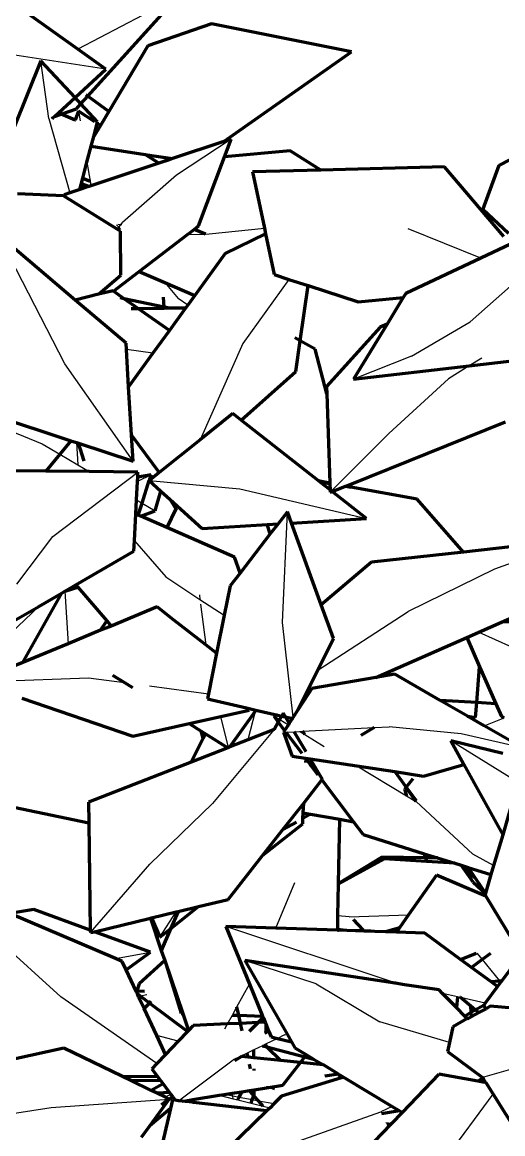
# Model space of a CAD drawing. Header units: millimetres. Extents: x 4307 to 31003, y 2809 to 20009.
# Drawn here: x 7031.4 to 7080.7, y 8027 to 8141 of the extents above; entities that cross this region are included whole.
import ezdxf

# ---------------------------------------------------------------- set-up
doc = ezdxf.new("R2010")
doc.units = ezdxf.units.MM
doc.layers.add('ProfileEdges', color=7, linetype='Continuous')

msp = doc.modelspace()

# ---------------------------------------------------------------- linework, layer by layer
for p, q in [((7043.72, 8141.75), (7037.05, 8138.25)), ((7039.94, 8136.2), (7027.01, 8138.2)), ((7034.09, 8131.15), (7033.26, 8137.07)), ((7037.14, 8131.88), (7037.3, 8130.91)), ((7034.09, 8131.15), (7036.25, 8123.5)), ((7052.78, 8129.02), (7047.17, 8125.31)), ((7044.63, 8127.34), (7046.44, 8126.91)), ((7037.99, 8126.64), (7038.31, 8124.72)), ((7047.17, 8125.31), (7041.65, 8120.47)), ((7037.53, 8124.41), (7037.84, 8124.04)), ((7038.31, 8124.72), (7038.39, 8124.22)), ((7041.46, 8120.24), (7041.65, 8120.47)), ((7041.03, 8120.23), (7041.25, 8119.97)), ((7041.1, 8119.78), (7041.25, 8119.97)), ((7041.46, 8120.24), (7041.15, 8120.27)), ((7041.25, 8119.97), (7041.46, 8120.24)), ((7041.25, 8119.97), (7041.41, 8119.77)), ((7041.57, 8120.22), (7041.46, 8120.24)), ((7050.17, 8119.28), (7050.54, 8119.29)), ((7050.54, 8119.29), (7056.2, 8119.88)), ((7078.41, 8116.82), (7070.97, 8119.83)), ((7035.74, 8105.97), (7028.88, 8119.2)), ((7048.3, 8119.22), (7050.17, 8119.28)), ((7083.52, 8115.77), (7077.31, 8110.26)), ((7045.99, 8114.3), (7047.36, 8112.67)), ((7058.72, 8114.63), (7054, 8108.05)), ((7048.33, 8111.97), (7047.36, 8112.67)), ((7071.31, 8106.76), (7077.31, 8110.26)), ((7054, 8108.05), (7049.6, 8098.18)), ((7044.77, 8107.06), (7042.05, 8107.44)), ((7071.31, 8106.76), (7065.35, 8104.38)), ((7042.73, 8095.98), (7035.74, 8105.97)), ((7077.21, 8105.75), (7075.09, 8104.44)), ((7078.52, 8106.56), (7077.21, 8105.75)), ((7068.97, 8098.81), (7075.09, 8104.44)), ((7025.06, 8101.16), (7033.41, 8097.77)), ((7062.95, 8092.78), (7068.97, 8098.81)), ((7033.41, 8097.77), (7035.21, 8096.7)), ((7036.92, 8097.89), (7037.05, 8095.59)), ((7035.21, 8096.7), (7037.05, 8095.59)), ((7037.05, 8095.59), (7038.21, 8094.92)), ((7034.51, 8088.24), (7043.23, 8094.86)), ((7044.58, 8094.57), (7043.18, 8093.9)), ((7044.37, 8093.98), (7053.67, 8093.15)), ((7053.67, 8093.15), (7066.68, 8090.09)), ((7043.08, 8092.02), (7043.65, 8091.68)), ((7043.65, 8091.68), (7045.01, 8090.88)), ((7058.05, 8079.44), (7058.56, 8090.78)), ((7030.8, 8083.34), (7034.51, 8088.24)), ((7042.86, 8087.8), (7046.08, 8084.11)), ((7088.07, 8087.89), (7079.82, 8084.89)), ((7046.08, 8084.11), (7049.59, 8081.8)), ((7079.82, 8084.89), (7070.94, 8080.56)), ((7035.72, 8082.63), (7036.06, 8077.24)), ((7049.53, 8082.25), (7049.59, 8081.8)), ((7049.59, 8081.8), (7052.08, 8080.16)), ((7027.14, 8075.45), (7033.04, 8081.08)), ((7049.66, 8081.29), (7050.19, 8077.13)), ((7061.67, 8074.54), (7070.94, 8080.56)), ((7059.17, 8069.72), (7058.05, 8079.44)), ((7078.22, 8078.44), (7087.53, 8074.22)), ((7026.54, 8073.31), (7038.17, 8073.74)), ((7038.17, 8073.74), (7041.84, 8073.25)), ((7044.4, 8072.92), (7050.46, 8072.12)), ((7055.24, 8070.3), (7054.49, 8067.37)), ((7052.51, 8066.6), (7051.72, 8069.78)), ((7057.16, 8069.84), (7057.77, 8069.47)), ((7057.77, 8069.47), (7058.66, 8068.94)), ((7078.76, 8068.82), (7080.82, 8069.64)), ((7057.21, 8068.44), (7050.86, 8060.84)), ((7058.15, 8068.16), (7058.41, 8068.17)), ((7058.41, 8068.17), (7059.26, 8068.22)), ((7059.26, 8068.22), (7059.81, 8068.25)), ((7059.81, 8068.25), (7060.12, 8068.26)), ((7059.81, 8068.25), (7060.34, 8067.92)), ((7060.12, 8068.26), (7067.48, 8068.64)), ((7067.48, 8068.64), (7068.99, 8068.72)), ((7076.4, 8067.99), (7068.99, 8068.72)), ((7082.67, 8066.56), (7076.4, 8067.99)), ((7060.34, 8067.92), (7062.35, 8066.71)), ((7088.76, 8058.98), (7075.33, 8067.27)), ((7065.68, 8064.71), (7070.79, 8061.64)), ((7070.79, 8061.64), (7071.74, 8061.07)), ((7050.86, 8060.84), (7044.45, 8054.64)), ((7071.74, 8061.07), (7071.79, 8061.04)), ((7077.6, 8055.65), (7071.79, 8061.04)), ((7079.72, 8054.48), (7077.6, 8055.65)), ((7038.35, 8047.6), (7044.45, 8054.64)), ((7077.27, 8053.75), (7077.62, 8052.79)), ((7057.37, 8048.05), (7059.32, 8052.75)), ((7078.5, 8052.21), (7078.51, 8051.96)), ((7035.31, 8041), (7024.18, 8051.06)), ((7078.51, 8051.96), (7078.52, 8051.51)), ((7045.47, 8047.12), (7047.14, 8049.72)), ((7064.89, 8049.21), (7063.74, 8049.33)), ((7064.89, 8049.21), (7071, 8049.44)), ((7069.3, 8042.55), (7052.25, 8048.22)), ((7064.87, 8047.9), (7063.72, 8048.02)), ((7066.31, 8047.88), (7064.87, 8047.9)), ((7067.11, 8047.87), (7066.31, 8047.88)), ((7040.92, 8044.94), (7044.53, 8045.6)), ((7078, 8045.49), (7078.54, 8044.83)), ((7061.52, 8042.35), (7054.21, 8044.75)), ((7078.54, 8044.83), (7080.31, 8042.64)), ((7053.39, 8039.99), (7054.66, 8042.33)), ((7061.52, 8042.35), (7068.04, 8038.46)), ((7069.55, 8042.49), (7069.3, 8042.55)), ((7070.59, 8042.25), (7069.55, 8042.49)), ((7080.31, 8042.64), (7080.43, 8042.49)), ((7045.17, 8034.18), (7035.31, 8041)), ((7043.49, 8041.07), (7043.3, 8041.03)), ((7044.15, 8041.21), (7043.49, 8041.07)), ((7076.01, 8041.01), (7074.47, 8041.36)), ((7076.25, 8040.96), (7076.01, 8041.01)), ((7078.85, 8040.36), (7076.32, 8040.94)), ((7052.92, 8039.14), (7053.39, 8039.99)), ((7052.42, 8038.23), (7052.92, 8039.14)), ((7075.18, 8036.34), (7068.04, 8038.46)), ((7052.15, 8037.72), (7052.42, 8038.23)), ((7058.26, 8037.1), (7058.53, 8037.19)), ((7047.37, 8036.47), (7045.17, 8037.04)), ((7056.32, 8036.16), (7056, 8036)), ((7057.54, 8036.75), (7056.32, 8036.16)), ((7058.26, 8037.1), (7057.54, 8036.75)), ((7054.42, 8035.23), (7052.99, 8034.54)), ((7055.12, 8035.57), (7054.42, 8035.23)), ((7056, 8036), (7055.12, 8035.57)), ((7047.39, 8030.36), (7052.99, 8034.54)), ((7078.76, 8032.33), (7078.48, 8032.61)), ((7081.94, 8033.71), (7078.59, 8032.75)), ((7078.87, 8032.22), (7078.76, 8032.33)), ((7034.32, 8029.67), (7046.43, 8030.51)), ((7045.98, 8030.75), (7046.6, 8031)), ((7046.48, 8030.51), (7046.78, 8030.76)), ((7048.14, 8030.36), (7048.11, 8030.27)), ((7051.57, 8030.91), (7053.01, 8030.56)), ((7052.96, 8030.81), (7052.06, 8030.98)), ((7052.96, 8030.81), (7052.89, 8031.12)), ((7053.01, 8030.56), (7052.96, 8030.81)), ((7053.6, 8030.69), (7052.96, 8030.81)), ((7053.01, 8030.56), (7053.47, 8030.44)), ((7053.47, 8030.44), (7054.83, 8030.11)), ((7054.96, 8030.43), (7053.6, 8030.69)), ((7055.62, 8030.31), (7054.96, 8030.43)), ((7073.2, 8022.25), (7079.67, 8031.03)), ((7027.08, 8028.53), (7034.32, 8029.67)), ((7054.83, 8030.11), (7056.06, 8029.81)), ((7057.16, 8030.02), (7055.62, 8030.31)), ((7056.06, 8029.81), (7056.78, 8029.64)), ((7059.2, 8026.04), (7068.14, 8029.2)), ((7069.31, 8029.77), (7068.14, 8029.2)), ((7069.24, 8028.03), (7068.67, 8028.08))]:
    msp.add_line(p, q)
at = {"layer": 'ProfileEdges', "lineweight": 211}
for p, q in [((7038.09, 8133.42), (7050.31, 8146.93)), ((7037.05, 8138.25), (7032.05, 8141.81)), ((7050.78, 8140.85), (7044.25, 8138.61)), ((7065.13, 8137.98), (7050.78, 8140.85)), ((7039.94, 8136.2), (7037.05, 8138.25)), ((7044.25, 8138.61), (7040.23, 8131.87)), ((7052.03, 8128.77), (7065.13, 8137.98)), ((7033.26, 8137.07), (7030.54, 8130.24)), ((7036.77, 8133.28), (7033.26, 8137.07)), ((7036.77, 8133.28), (7039.94, 8136.2)), ((7035.06, 8131.71), (7036.77, 8133.28)), ((7037.37, 8132.63), (7036.77, 8133.28)), ((7037.37, 8132.63), (7038.09, 8133.42)), ((7038.09, 8133.42), (7037.92, 8133.55)), ((7040.23, 8131.87), (7038.09, 8133.42)), ((7035.35, 8131.58), (7036.92, 8132.13)), ((7037.14, 8131.88), (7036.77, 8130.95)), ((7036.92, 8132.13), (7037.37, 8132.63)), ((7038.81, 8130.8), (7037.14, 8131.88)), ((7039.09, 8130.78), (7037.37, 8132.63)), ((7040.23, 8131.87), (7039.37, 8130.43)), ((7034.42, 8131.12), (7034.49, 8131.19)), ((7034.49, 8131.19), (7034.66, 8131.35)), ((7034.51, 8131.12), (7034.49, 8131.19)), ((7034.66, 8131.35), (7035.06, 8131.71)), ((7034.66, 8131.35), (7035.35, 8131.58)), ((7035.35, 8131.58), (7035.06, 8131.71)), ((7036.77, 8130.95), (7035.35, 8131.58)), ((7036.83, 8130.95), (7036.77, 8130.95)), ((7039.05, 8130.64), (7039.09, 8130.78)), ((7088.75, 8130.77), (7080.27, 8126.3)), ((7038.7, 8129.3), (7039.05, 8130.64)), ((7039.37, 8130.43), (7038.7, 8129.3)), ((7039.37, 8130.43), (7039.05, 8130.64)), ((7038.43, 8128.29), (7038.7, 8129.3)), ((7052.03, 8128.77), (7046.77, 8127.02)), ((7052.78, 8129.02), (7052.03, 8128.77)), ((7052.1, 8127.2), (7052.78, 8129.02)), ((7037.99, 8126.64), (7038.43, 8128.29)), ((7038.43, 8128.29), (7043.98, 8127.44)), ((7045.36, 8126.55), (7043.98, 8127.44)), ((7043.98, 8127.44), (7044.63, 8127.34)), ((7044.63, 8127.34), (7046.77, 8127.02)), ((7058.83, 8127.83), (7052.1, 8127.2)), ((7061.98, 8125.84), (7058.83, 8127.83)), ((7037.57, 8125.03), (7037.99, 8126.64)), ((7045.36, 8126.55), (7038.39, 8124.22)), ((7046.44, 8126.91), (7045.36, 8126.55)), ((7046.77, 8127.02), (7046.44, 8126.91)), ((7049.45, 8120.11), (7052.1, 8127.2)), ((7074.67, 8126.18), (7061.98, 8125.84)), ((7080.78, 8119.03), (7074.67, 8126.18)), ((7080.27, 8126.3), (7078.62, 8121.82)), ((7037.25, 8123.84), (7037.57, 8125.03)), ((7037.57, 8125.03), (7038.31, 8124.72)), ((7061.98, 8125.84), (7054.99, 8125.65)), ((7054.99, 8125.65), (7056.2, 8119.88)), ((7037.46, 8123.91), (7037.25, 8123.84)), ((7037.53, 8124.41), (7037.46, 8123.91)), ((7037.84, 8124.04), (7037.46, 8123.91)), ((7038.18, 8124.15), (7037.53, 8124.41)), ((7038.18, 8124.15), (7037.84, 8124.04)), ((7038.39, 8124.22), (7038.18, 8124.15)), ((7035.58, 8123.2), (7030.87, 8123.42)), ((7035.65, 8123.31), (7035.58, 8123.2)), ((7041.1, 8119.78), (7035.58, 8123.2)), ((7036.25, 8123.5), (7035.65, 8123.31)), ((7037.25, 8123.84), (7036.25, 8123.5)), ((7078.62, 8121.82), (7081.25, 8119.38)), ((7041.43, 8119.58), (7041.1, 8119.78)), ((7041.47, 8115.05), (7041.43, 8119.58)), ((7048.3, 8119.22), (7048.56, 8119.42)), ((7048.56, 8119.42), (7049, 8119.76)), ((7048.6, 8119.38), (7048.56, 8119.42)), ((7049, 8119.76), (7049.45, 8120.11)), ((7050.17, 8119.28), (7049, 8119.76)), ((7056.32, 8119.29), (7052.19, 8117.3)), ((7056.2, 8119.88), (7056.32, 8119.29)), ((7056.32, 8119.29), (7057.19, 8115.13)), ((7036.78, 8112.51), (7028.88, 8119.2)), ((7043.35, 8115.43), (7048.3, 8119.22)), ((7081.45, 8118.25), (7078.41, 8116.82)), ((7052.19, 8117.3), (7049.07, 8112.99)), ((7078.41, 8116.82), (7070.71, 8113.19)), ((7039.18, 8113.1), (7041.47, 8115.05)), ((7040.72, 8113.41), (7043.35, 8115.43)), ((7043.35, 8115.43), (7045.99, 8114.3)), ((7057.19, 8115.13), (7058.72, 8114.63)), ((7045.99, 8114.3), (7049.07, 8112.99)), ((7058.72, 8114.63), (7060.69, 8113.99)), ((7059.88, 8108.32), (7060.69, 8113.99)), ((7060.69, 8113.99), (7065.83, 8112.32)), ((7039.18, 8113.1), (7036.78, 8112.51)), ((7042.01, 8108.08), (7036.78, 8112.51)), ((7040.67, 8113.46), (7039.18, 8113.1)), ((7040.72, 8113.41), (7040.67, 8113.46)), ((7041.82, 8112.65), (7040.72, 8113.41)), ((7041.82, 8112.65), (7041.39, 8112.74)), ((7045.92, 8111.79), (7041.82, 8112.65)), ((7043.3, 8111.61), (7041.82, 8112.65)), ((7045.92, 8111.79), (7045.84, 8112.79)), ((7049.07, 8112.99), (7048.33, 8111.97)), ((7065.83, 8112.32), (7070.45, 8112.77)), ((7070.45, 8112.77), (7068.8, 8110.04)), ((7070.71, 8113.19), (7070.45, 8112.77)), ((7043.3, 8111.61), (7042.53, 8111.6)), ((7045.93, 8111.64), (7043.3, 8111.61)), ((7046.47, 8109.4), (7043.3, 8111.61)), ((7045.93, 8111.64), (7045.92, 8111.79)), ((7046.49, 8111.67), (7045.92, 8111.79)), ((7046.49, 8111.67), (7045.93, 8111.64)), ((7048.11, 8111.67), (7046.47, 8109.4)), ((7048.11, 8111.67), (7046.49, 8111.67)), ((7048.33, 8111.97), (7048.11, 8111.67)), ((7046.47, 8109.4), (7044.77, 8107.06)), ((7068.07, 8109.73), (7062.57, 8103.64)), ((7068.8, 8110.04), (7065.35, 8104.38)), ((7068.8, 8110.04), (7068.07, 8109.73)), ((7042.05, 8107.44), (7042.01, 8108.08)), ((7059.88, 8108.32), (7059.33, 8108.62)), ((7059.43, 8105.17), (7059.88, 8108.32)), ((7061.42, 8107.48), (7059.88, 8108.32)), ((7042.27, 8103.61), (7042.05, 8107.44)), ((7044.77, 8107.06), (7042.27, 8103.61)), ((7062.6, 8102.89), (7061.42, 8107.48)), ((7065.35, 8104.38), (7077.21, 8105.75)), ((7077.21, 8105.75), (7083.1, 8106.43)), ((7053.83, 8100.19), (7059.43, 8105.17)), ((7042.57, 8098.64), (7042.27, 8103.61)), ((7062.57, 8103.64), (7062.6, 8102.89)), ((7062.6, 8102.89), (7062.92, 8093.74)), ((7027.69, 8100.91), (7036.35, 8098.07)), ((7052.95, 8100.88), (7049.6, 8098.18)), ((7053.83, 8100.19), (7052.95, 8100.88)), ((7061.72, 8093.98), (7053.83, 8100.19)), ((7064.99, 8093.6), (7080.95, 8100.02)), ((7036.35, 8098.07), (7035.21, 8096.7)), ((7036.35, 8098.07), (7036.92, 8097.89)), ((7036.92, 8097.89), (7037.14, 8097.81)), ((7037.71, 8095.99), (7037.14, 8097.81)), ((7037.14, 8097.81), (7042.73, 8095.98)), ((7042.57, 8098.64), (7045.4, 8094.8)), ((7042.73, 8095.98), (7042.57, 8098.64)), ((7049.6, 8098.18), (7045.4, 8094.8)), ((7035.21, 8096.7), (7033.77, 8094.96)), ((7033.77, 8094.96), (7029.71, 8095)), ((7038.21, 8094.92), (7033.77, 8094.96)), ((7043.23, 8094.86), (7038.21, 8094.92)), ((7043.18, 8093.9), (7043.2, 8094.33)), ((7043.2, 8094.33), (7043.23, 8094.86)), ((7044.58, 8094.57), (7043.2, 8094.33)), ((7045.4, 8094.8), (7044.4, 8094)), ((7044.4, 8094), (7044.58, 8094.57)), ((7043.08, 8092.02), (7043.18, 8093.9)), ((7043.65, 8091.68), (7044.37, 8093.98)), ((7044.4, 8094), (7044.37, 8093.98)), ((7044.37, 8093.98), (7045.58, 8092.89)), ((7061.72, 8093.98), (7062.92, 8093.74)), ((7061.92, 8093.83), (7061.72, 8093.98)), ((7062.92, 8093.65), (7061.92, 8093.83)), ((7062.94, 8093.02), (7061.92, 8093.83)), ((7062.92, 8093.74), (7062.92, 8093.65)), ((7062.92, 8093.65), (7062.94, 8093.02)), ((7063.15, 8092.86), (7064.46, 8093.38)), ((7064.46, 8093.38), (7064.55, 8093.42)), ((7065.06, 8093.32), (7064.46, 8093.38)), ((7064.55, 8093.42), (7064.99, 8093.6)), ((7064.55, 8093.42), (7065.06, 8093.32)), ((7065.06, 8093.32), (7064.99, 8093.6)), ((7071.88, 8092.08), (7065.06, 8093.32)), ((7043.01, 8090.56), (7043.08, 8092.02)), ((7045.01, 8090.88), (7045.58, 8092.89)), ((7045.58, 8092.89), (7046.53, 8092.03)), ((7046.53, 8092.03), (7047.1, 8091.07)), ((7046.53, 8092.03), (7049.81, 8089.07)), ((7062.94, 8093.02), (7062.95, 8092.78)), ((7062.95, 8092.78), (7063.15, 8092.86)), ((7066.68, 8090.09), (7063.15, 8092.86)), ((7076.63, 8086.64), (7071.88, 8092.08)), ((7043.26, 8090.45), (7043.65, 8091.68)), ((7043.51, 8090.34), (7045.01, 8090.88)), ((7047.1, 8091.07), (7046.2, 8089.16)), ((7047.18, 8091.12), (7047.21, 8091.16)), ((7058.56, 8090.78), (7057.6, 8089.54)), ((7058.98, 8089.62), (7058.56, 8090.78)), ((7042.86, 8087.8), (7043.01, 8090.56)), ((7043.26, 8090.45), (7043.01, 8090.56)), ((7043.51, 8090.34), (7043.26, 8090.45)), ((7046.2, 8089.16), (7043.51, 8090.34)), ((7058.98, 8089.62), (7066.68, 8090.09)), ((7053.12, 8086.12), (7046.2, 8089.16)), ((7049.81, 8089.07), (7056.49, 8089.47)), ((7056.81, 8088.51), (7053.7, 8084.49)), ((7056.49, 8089.47), (7057.6, 8089.54)), ((7056.81, 8088.51), (7056.49, 8089.47)), ((7057.6, 8089.54), (7056.81, 8088.51)), ((7062.02, 8081.25), (7058.98, 8089.62)), ((7042.81, 8086.74), (7042.86, 8087.8)), ((7083.25, 8087.38), (7076.63, 8086.64)), ((7036.84, 8083.28), (7042.81, 8086.74)), ((7076.63, 8086.64), (7067.18, 8085.6)), ((7053.7, 8084.49), (7053.12, 8086.12)), ((7067.18, 8085.6), (7062.02, 8081.25)), ((7053.7, 8084.49), (7052.68, 8083.18)), ((7035.76, 8082.65), (7036.84, 8083.28)), ((7035.76, 8082.65), (7037.05, 8083.04)), ((7036.84, 8083.28), (7037.05, 8083.04)), ((7037.05, 8083.04), (7040.02, 8079.58)), ((7052.68, 8083.18), (7052.08, 8080.16)), ((7031.4, 8075.32), (7035.41, 8082.45)), ((7033.04, 8081.08), (7035.41, 8082.45)), ((7035.41, 8082.45), (7035.72, 8082.63)), ((7035.72, 8082.63), (7035.76, 8082.65)), ((7026.31, 8077.18), (7033.04, 8081.08)), ((7045.19, 8081.02), (7040.47, 8079.06)), ((7046.89, 8079.69), (7045.19, 8081.02)), ((7063.28, 8077.78), (7062.02, 8081.25)), ((7039.4, 8078.62), (7040.02, 8079.58)), ((7040.02, 8079.58), (7040.47, 8079.06)), ((7050.19, 8077.13), (7046.89, 8079.69)), ((7052.08, 8080.16), (7051.3, 8076.27)), ((7078.22, 8078.44), (7080.54, 8079.45)), ((7080.54, 8079.45), (7081.62, 8079.93)), ((7083.84, 8079.58), (7080.54, 8079.45)), ((7039.4, 8078.62), (7036.06, 8077.24)), ((7040.47, 8079.06), (7039.4, 8078.62)), ((7076.96, 8077.88), (7078.22, 8078.44)), ((7036.06, 8077.24), (7031.4, 8075.32)), ((7051.3, 8076.27), (7050.19, 8077.13)), ((7061.67, 8074.54), (7063.28, 8077.78)), ((7067.64, 8073.79), (7076.96, 8077.88)), ((7076.96, 8077.88), (7078.28, 8074.88)), ((7051.3, 8076.27), (7050.46, 8072.12)), ((7031.4, 8075.32), (7026.54, 8073.31)), ((7077.99, 8071.2), (7078.28, 8074.88)), ((7078.28, 8074.88), (7079.95, 8071.08)), ((7040.63, 8074.01), (7041.84, 8073.25)), ((7060.49, 8072.18), (7061.67, 8074.54)), ((7067.64, 8073.79), (7061.08, 8072.66)), ((7069.58, 8074.13), (7067.64, 8073.79)), ((7074.24, 8071.43), (7069.58, 8074.13)), ((7041.84, 8073.25), (7042.66, 8072.74)), ((7061.08, 8072.66), (7060.76, 8072.17)), ((7031.3, 8071.67), (7042.69, 8067.77)), ((7050.46, 8072.12), (7050.35, 8071.58)), ((7050.35, 8071.58), (7054.36, 8070.66)), ((7059.61, 8070.4), (7060.49, 8072.18)), ((7060.76, 8072.17), (7059.61, 8070.4)), ((7060.49, 8072.18), (7060.76, 8072.17)), ((7077.99, 8071.2), (7074.24, 8071.43)), ((7077.04, 8069.81), (7074.24, 8071.43)), ((7051.72, 8069.78), (7054.64, 8070.43)), ((7052.64, 8066.65), (7055.24, 8070.3)), ((7054.36, 8070.66), (7055.33, 8070.43)), ((7055.24, 8070.3), (7055.33, 8070.43)), ((7055.33, 8070.43), (7057.57, 8069.92)), ((7059.61, 8070.4), (7059.17, 8069.72)), ((7077.87, 8069.68), (7077.99, 8071.2)), ((7079.95, 8071.08), (7077.99, 8071.2)), ((7079.95, 8071.08), (7080.53, 8069.77)), ((7048.49, 8069.06), (7051.72, 8069.78)), ((7057.57, 8069.92), (7057.16, 8069.84)), ((7057.16, 8069.84), (7057.63, 8069.21)), ((7057.63, 8069.21), (7057.21, 8068.44)), ((7057.57, 8069.92), (7057.97, 8069.82)), ((7057.77, 8069.47), (7057.63, 8069.21)), ((7057.63, 8069.21), (7058.28, 8068.35)), ((7057.97, 8069.82), (7057.77, 8069.47)), ((7058.13, 8070.12), (7057.97, 8069.82)), ((7057.97, 8069.82), (7058.36, 8069.73)), ((7058.36, 8069.73), (7058.13, 8070.12)), ((7058.75, 8069.08), (7058.36, 8069.73)), ((7058.36, 8069.73), (7059.07, 8069.57)), ((7059.07, 8069.57), (7058.75, 8069.08)), ((7059.17, 8069.72), (7059.07, 8069.57)), ((7077.04, 8069.81), (7077.87, 8069.68)), ((7078.76, 8068.82), (7077.04, 8069.81)), ((7080.53, 8069.77), (7080.82, 8069.64)), ((7042.69, 8067.77), (7048.49, 8069.06)), ((7048.49, 8069.06), (7049.73, 8068.27)), ((7049.92, 8067.55), (7049.73, 8068.27)), ((7049.73, 8068.27), (7050.16, 8068.01)), ((7050.16, 8068.01), (7049.92, 8067.55)), ((7050.16, 8068.01), (7052.44, 8066.57)), ((7057.21, 8068.44), (7054.49, 8067.37)), ((7058.28, 8068.35), (7058.15, 8068.16)), ((7058.15, 8068.16), (7059.05, 8065.72)), ((7058.66, 8068.94), (7058.28, 8068.35)), ((7058.41, 8068.17), (7060.04, 8066.01)), ((7058.75, 8069.08), (7058.66, 8068.94)), ((7060.49, 8066.15), (7059.26, 8068.22)), ((7060.34, 8067.92), (7060.12, 8068.26)), ((7067.48, 8068.64), (7066.09, 8067.84)), ((7081.86, 8067.03), (7078.76, 8068.82)), ((7049.92, 8067.55), (7048.68, 8065.1)), ((7054.49, 8067.37), (7052.64, 8066.65)), ((7075.33, 8067.27), (7076.67, 8064.85)), ((7080.67, 8065.99), (7075.33, 8067.27)), ((7052.44, 8066.57), (7048.68, 8065.1)), ((7052.51, 8066.6), (7052.44, 8066.57)), ((7052.64, 8066.65), (7052.51, 8066.6)), ((7059.05, 8065.72), (7060.42, 8065.51)), ((7048.68, 8065.1), (7038.17, 8060.98)), ((7060.42, 8065.51), (7060.91, 8065.43)), ((7060.42, 8065.51), (7060.49, 8065.41)), ((7060.47, 8065.07), (7060.49, 8065.41)), ((7060.49, 8065.41), (7060.9, 8064.86)), ((7060.9, 8064.86), (7060.75, 8064.78)), ((7060.9, 8064.86), (7061.7, 8063.8)), ((7062.16, 8063.33), (7060.91, 8065.43)), ((7060.91, 8065.43), (7065.68, 8064.71)), ((7065.68, 8064.71), (7069.57, 8064.12)), ((7072.54, 8063.67), (7076.67, 8064.85)), ((7076.67, 8064.85), (7080.66, 8057.64)), ((7069.57, 8064.12), (7070.76, 8062.52)), ((7069.57, 8064.12), (7072.54, 8063.67)), ((7060.25, 8060.9), (7062.11, 8063.27)), ((7062.11, 8063.27), (7062.16, 8063.33)), ((7062.11, 8063.27), (7065.33, 8058.98)), ((7070.76, 8062.52), (7070.59, 8062.31)), ((7070.59, 8062.31), (7070.79, 8061.64)), ((7071.44, 8063.37), (7070.76, 8062.52)), ((7070.76, 8062.52), (7071.77, 8061.15)), ((7071.74, 8061.07), (7070.76, 8062.52)), ((7030.5, 8060.49), (7038.2, 8058.88)), ((7038.17, 8060.98), (7038.2, 8058.88)), ((7058.11, 8058.17), (7060.25, 8060.9)), ((7060.19, 8059.88), (7060.25, 8060.9)), ((7081.57, 8060.75), (7080.66, 8057.64)), ((7038.2, 8058.88), (7038.34, 8047.86)), ((7059.5, 8058.95), (7058.11, 8058.17)), ((7060.13, 8058.77), (7060.16, 8059.32)), ((7060.16, 8059.32), (7060.19, 8059.88)), ((7060.93, 8059.75), (7060.16, 8059.32)), ((7060.19, 8059.88), (7060.93, 8059.75)), ((7060.93, 8059.75), (7063.93, 8059.23)), ((7063.81, 8052.65), (7063.93, 8059.23)), ((7063.93, 8059.23), (7065.33, 8058.98)), ((7065.33, 8058.98), (7066.32, 8057.67)), ((7056.01, 8055.5), (7060.13, 8058.77)), ((7056.01, 8055.5), (7058.11, 8058.17)), ((7066.32, 8057.67), (7072.61, 8055.7)), ((7080.66, 8057.64), (7079.72, 8054.48)), ((7052.49, 8051.01), (7056.01, 8055.5)), ((7072.61, 8055.7), (7072.73, 8055.29)), ((7072.61, 8055.7), (7073.97, 8055.28)), ((7068.25, 8055.35), (7063.81, 8052.65)), ((7068.48, 8055.18), (7063.81, 8052.62)), ((7072.73, 8055.29), (7068.25, 8055.35)), ((7072.85, 8054.91), (7068.48, 8055.18)), ((7073.97, 8055.28), (7072.73, 8055.29)), ((7072.73, 8055.29), (7072.85, 8054.91)), ((7075.73, 8054.73), (7072.85, 8054.91)), ((7073.97, 8055.28), (7075.73, 8054.73)), ((7075.73, 8054.73), (7076.39, 8054.52)), ((7077.62, 8052.79), (7076.39, 8054.52)), ((7076.39, 8054.52), (7076.79, 8054.4)), ((7076.79, 8054.4), (7077.27, 8053.75)), ((7076.79, 8054.4), (7077.1, 8054.3)), ((7077.1, 8054.3), (7079.45, 8053.56)), ((7077.1, 8054.3), (7077.79, 8053.27)), ((7079.72, 8054.48), (7079.45, 8053.56)), ((7073.86, 8053.5), (7071, 8049.44)), ((7078.52, 8051.51), (7073.86, 8053.5)), ((7077.27, 8053.75), (7077.79, 8053.27)), ((7077.79, 8053.27), (7078.5, 8052.21)), ((7079.45, 8053.56), (7078.89, 8051.64)), ((7063.74, 8049.33), (7063.81, 8052.62)), ((7063.81, 8052.62), (7063.81, 8052.65)), ((7077.62, 8052.79), (7078.51, 8051.96)), ((7078.5, 8052.21), (7078.89, 8051.64)), ((7049.44, 8050.28), (7052.49, 8051.01)), ((7078.51, 8051.96), (7078.88, 8051.61)), ((7078.92, 8051.35), (7078.52, 8051.51)), ((7078.88, 8051.61), (7078.84, 8051.47)), ((7078.84, 8051.47), (7078.92, 8051.35)), ((7078.89, 8051.64), (7078.88, 8051.61)), ((7078.92, 8051.35), (7081.66, 8046.84)), ((7032.55, 8049.98), (7030.07, 8049.56)), ((7038.34, 8047.86), (7032.55, 8049.98)), ((7044.62, 8049.11), (7047.14, 8049.72)), ((7046.58, 8048), (7049.44, 8050.28)), ((7047.34, 8049.77), (7046.58, 8048)), ((7047.14, 8049.72), (7047.34, 8049.77)), ((7047.34, 8049.77), (7049.44, 8050.28)), ((7040.92, 8044.94), (7030.07, 8049.56)), ((7038.78, 8047.7), (7044.51, 8049.09)), ((7044.51, 8049.09), (7044.62, 8049.11)), ((7044.51, 8049.09), (7045.62, 8045.78)), ((7044.62, 8049.11), (7045.47, 8047.12)), ((7063.72, 8048.02), (7063.74, 8049.33)), ((7065.31, 8048.96), (7066.31, 8047.88)), ((7071, 8049.44), (7070.06, 8048.09)), ((7038.34, 8047.86), (7038.35, 8047.6)), ((7038.35, 8047.6), (7038.78, 8047.7)), ((7044.53, 8045.6), (7038.78, 8047.7)), ((7045.47, 8047.12), (7046.58, 8048)), ((7046.58, 8048), (7045.62, 8045.78)), ((7057.37, 8048.05), (7052.25, 8048.22)), ((7052.25, 8048.22), (7054.66, 8042.33)), ((7063.71, 8047.84), (7057.37, 8048.05)), ((7063.71, 8047.87), (7063.72, 8048.02)), ((7063.71, 8047.87), (7063.79, 8047.84)), ((7063.71, 8047.84), (7063.71, 8047.87)), ((7063.79, 8047.84), (7063.71, 8047.84)), ((7066.42, 8047.75), (7063.79, 8047.84)), ((7066.31, 8047.88), (7066.42, 8047.75)), ((7068.62, 8047.68), (7066.42, 8047.75)), ((7070.06, 8048.09), (7068.62, 8047.68)), ((7069.74, 8047.65), (7068.62, 8047.68)), ((7070.06, 8048.09), (7069.74, 8047.65)), ((7072.67, 8047.55), (7069.74, 8047.65)), ((7076.32, 8044.86), (7072.67, 8047.55)), ((7042.01, 8043.8), (7044.53, 8045.6)), ((7045.62, 8045.78), (7045.97, 8044.73)), ((7076.32, 8044.86), (7077.95, 8045.5)), ((7079.41, 8045.46), (7078.54, 8044.83)), ((7041.62, 8044.64), (7040.92, 8044.94)), ((7042.01, 8043.8), (7041.62, 8044.64)), ((7045.97, 8044.73), (7043.34, 8042.35)), ((7045.97, 8044.73), (7047.82, 8039.3)), ((7045.97, 8044.73), (7047.67, 8039.3)), ((7054.21, 8044.75), (7058.53, 8037.19)), ((7069.62, 8042.4), (7054.21, 8044.75)), ((7077.44, 8044.04), (7076.32, 8044.86)), ((7078.54, 8044.83), (7077.44, 8044.04)), ((7079.42, 8042.58), (7077.44, 8044.04)), ((7082.04, 8044.64), (7080.56, 8042.66)), ((7043.03, 8041.61), (7042.01, 8043.8)), ((7043.34, 8042.35), (7043.11, 8041.6)), ((7054.66, 8042.33), (7056.02, 8039.04)), ((7069.55, 8042.49), (7069.62, 8042.4)), ((7070.59, 8042.25), (7069.62, 8042.4)), ((7074.12, 8041.72), (7070.59, 8042.25)), ((7080.12, 8042.06), (7078.85, 8040.36)), ((7079.42, 8042.58), (7080.31, 8042.64)), ((7080.12, 8042.06), (7079.42, 8042.58)), ((7080.43, 8042.49), (7080.12, 8042.06)), ((7080.31, 8042.64), (7080.56, 8042.66)), ((7080.56, 8042.66), (7080.43, 8042.49)), ((7043.11, 8041.6), (7043.03, 8041.61)), ((7043.08, 8041.5), (7043.03, 8041.61)), ((7043.11, 8041.6), (7043.08, 8041.5)), ((7043.17, 8041.31), (7043.08, 8041.5)), ((7043.9, 8041.57), (7043.11, 8041.6)), ((7043.49, 8041.07), (7043.17, 8041.31)), ((7043.3, 8041.03), (7043.17, 8041.31)), ((7043.87, 8039.81), (7043.3, 8041.03)), ((7044.41, 8040.38), (7043.49, 8041.07)), ((7074.47, 8041.36), (7074.12, 8041.72)), ((7075.9, 8039.92), (7074.47, 8041.36)), ((7076.01, 8041.01), (7075.9, 8039.92)), ((7076.32, 8040.94), (7076.25, 8040.96)), ((7077.38, 8040.06), (7076.32, 8040.94)), ((7043.87, 8039.81), (7044.41, 8040.38)), ((7045.17, 8037.04), (7043.87, 8039.81)), ((7044.41, 8040.38), (7044.6, 8040.58)), ((7048.3, 8037.45), (7044.41, 8040.38)), ((7053.58, 8039.12), (7053.39, 8039.99)), ((7076.77, 8039.04), (7075.9, 8039.92)), ((7077.42, 8039.43), (7077.38, 8040.06)), ((7077.84, 8039.68), (7077.38, 8040.06)), ((7077.42, 8039.43), (7077.84, 8039.68)), ((7077.84, 8039.68), (7078.74, 8040.21)), ((7078.19, 8039.4), (7077.84, 8039.68)), ((7078.94, 8039.8), (7078.19, 8039.4)), ((7078.74, 8040.21), (7078.66, 8040.11)), ((7078.66, 8040.11), (7078.94, 8039.8)), ((7078.85, 8040.36), (7078.74, 8040.21)), ((7079.38, 8040.04), (7078.94, 8039.8)), ((7084.34, 8039.6), (7079.38, 8040.04)), ((7047.67, 8039.3), (7047.82, 8039.3)), ((7047.82, 8039.3), (7048.41, 8037.56)), ((7052.92, 8039.14), (7053.58, 8039.12)), ((7053.58, 8039.12), (7056.02, 8039.04)), ((7053.76, 8038.29), (7053.58, 8039.12)), ((7055.55, 8038.38), (7053.76, 8038.29)), ((7055.55, 8038.38), (7054.65, 8037.47)), ((7056.07, 8038.9), (7055.55, 8038.38)), ((7056.28, 8038.41), (7055.55, 8038.38)), ((7056.02, 8039.04), (7056.07, 8038.9)), ((7056.07, 8038.9), (7056.28, 8038.41)), ((7056.28, 8038.41), (7056.35, 8038.24)), ((7077.01, 8038.8), (7075.53, 8037.95)), ((7076.77, 8039.04), (7077.42, 8039.43)), ((7077.01, 8038.8), (7076.77, 8039.04)), ((7077.01, 8038.8), (7077.04, 8038.77)), ((7077.04, 8038.77), (7077.44, 8038.99)), ((7077.44, 8038.99), (7077.42, 8039.43)), ((7078.19, 8039.4), (7077.44, 8038.99)), ((7048.3, 8037.45), (7047.37, 8036.47)), ((7048.41, 8037.56), (7048.3, 8037.45)), ((7048.88, 8038.06), (7048.41, 8037.56)), ((7052.42, 8038.23), (7048.88, 8038.06)), ((7053.76, 8038.29), (7052.42, 8038.23)), ((7053.92, 8037.54), (7053.76, 8038.29)), ((7056.25, 8037.31), (7056.34, 8037.36)), ((7056.34, 8037.36), (7056.33, 8037.3)), ((7056.35, 8038.24), (7056.34, 8037.36)), ((7056.34, 8037.36), (7056.63, 8037.54)), ((7056.35, 8038.24), (7056.63, 8037.54)), ((7056.63, 8037.54), (7056.89, 8036.91)), ((7058.53, 8037.19), (7058.97, 8036.4)), ((7075.53, 8037.95), (7075.18, 8036.34)), ((7046.06, 8035.11), (7045.17, 8037.04)), ((7047.37, 8036.47), (7046.06, 8035.11)), ((7056.32, 8036.16), (7056.32, 8036.01)), ((7056.89, 8036.91), (7057.54, 8036.75)), ((7057.54, 8036.75), (7058.97, 8036.4)), ((7058.97, 8036.4), (7059.33, 8035.77)), ((7075.18, 8036.34), (7074.98, 8035.41)), ((7035.61, 8035.74), (7028.74, 8034.23)), ((7041.59, 8032.86), (7035.61, 8035.74)), ((7046.06, 8035.11), (7045.17, 8034.18)), ((7054.52, 8034.81), (7054.42, 8035.23)), ((7055.13, 8034.75), (7055.12, 8035.57)), ((7056, 8036), (7056.44, 8035.89)), ((7056.32, 8036.01), (7056.44, 8035.89)), ((7056.44, 8035.89), (7057.89, 8034.47)), ((7056.44, 8035.89), (7060.35, 8034.86)), ((7059.33, 8035.77), (7060.51, 8035.07)), ((7060.35, 8034.86), (7060.51, 8035.07)), ((7060.51, 8035.07), (7061.25, 8034.62)), ((7074.98, 8035.41), (7078.59, 8032.75)), ((7045.17, 8034.18), (7044.65, 8033.64)), ((7053.84, 8034.88), (7053.15, 8034.46)), ((7054.52, 8034.81), (7053.84, 8034.88)), ((7055.13, 8034.75), (7054.52, 8034.81)), ((7054.77, 8033.64), (7054.67, 8034.09)), ((7057.89, 8034.47), (7055.13, 8034.75)), ((7059.89, 8034.26), (7057.89, 8034.47)), ((7058.11, 8031.95), (7059.89, 8034.26)), ((7059.89, 8034.26), (7060.35, 8034.86)), ((7062.25, 8034.02), (7059.89, 8034.26)), ((7060.35, 8034.86), (7061.25, 8034.62)), ((7061.25, 8034.62), (7062.25, 8034.02)), ((7063.81, 8033.08), (7062.25, 8034.02)), ((7041.59, 8032.86), (7045.24, 8032.84)), ((7042.48, 8032.43), (7041.59, 8032.86)), ((7044.65, 8033.64), (7045.24, 8032.84)), ((7045.24, 8032.84), (7045.57, 8032.4)), ((7055.14, 8033.45), (7055.14, 8033.64)), ((7064.11, 8032.72), (7057.97, 8030.81)), ((7063.81, 8033.08), (7062.41, 8032.89)), ((7064.11, 8032.72), (7063.81, 8033.08)), ((7063.81, 8033.08), (7064.31, 8032.78)), ((7064.31, 8032.78), (7064.11, 8032.72)), ((7064.31, 8032.78), (7069.31, 8029.77)), ((7074.11, 8033.09), (7070.33, 8029.16)), ((7078.11, 8032.36), (7074.11, 8033.09)), ((7078.11, 8032.36), (7078.48, 8032.61)), ((7078.48, 8032.61), (7078.62, 8032.71)), ((7078.48, 8032.61), (7078.8, 8032.41)), ((7078.59, 8032.75), (7078.62, 8032.71)), ((7078.62, 8032.71), (7078.8, 8032.41)), ((7045.57, 8032.4), (7042.48, 8032.43)), ((7044.6, 8031.42), (7042.48, 8032.43)), ((7045.8, 8032.09), (7044.6, 8031.42)), ((7045.57, 8032.4), (7045.8, 8032.09)), ((7045.8, 8032.09), (7046.46, 8031.19)), ((7054.66, 8031.4), (7055.15, 8031.48)), ((7055.15, 8031.48), (7056.41, 8031.68)), ((7055.16, 8030.94), (7055.15, 8031.48)), ((7056.41, 8031.68), (7058.11, 8031.95)), ((7056.92, 8031.7), (7056.41, 8031.68)), ((7057.28, 8031.59), (7056.92, 8031.7)), ((7078.61, 8032.27), (7078.11, 8032.36)), ((7078.76, 8032.33), (7078.61, 8032.27)), ((7078.72, 8032.25), (7078.61, 8032.27)), ((7078.72, 8032.25), (7078.76, 8032.33)), ((7078.87, 8032.22), (7078.72, 8032.25)), ((7078.8, 8032.41), (7078.76, 8032.33)), ((7078.8, 8032.41), (7078.87, 8032.3)), ((7078.87, 8032.3), (7078.87, 8032.22)), ((7078.87, 8032.22), (7078.93, 8032.21)), ((7078.93, 8032.21), (7079.67, 8031.03)), ((7044.45, 8027.78), (7046.43, 8030.51)), ((7045.19, 8031.13), (7044.6, 8031.42)), ((7046.46, 8031.19), (7045.19, 8031.13)), ((7045.98, 8030.75), (7045.19, 8031.13)), ((7046.23, 8030.39), (7045.6, 8029.92)), ((7046.43, 8030.51), (7045.98, 8030.75)), ((7046.23, 8030.39), (7046.43, 8030.51)), ((7046.76, 8030.78), (7046.43, 8030.53)), ((7046.43, 8030.51), (7046.48, 8030.51)), ((7046.46, 8031.19), (7046.6, 8031)), ((7046.83, 8030.72), (7046.48, 8030.51)), ((7046.78, 8030.43), (7046.57, 8029.55)), ((7046.6, 8031), (7046.76, 8030.78)), ((7046.76, 8030.78), (7046.78, 8030.76)), ((7046.78, 8030.76), (7046.83, 8030.72)), ((7047.05, 8030.4), (7046.78, 8030.43)), ((7046.83, 8030.72), (7047.05, 8030.4)), ((7047.39, 8030.36), (7047.05, 8030.4)), ((7047.81, 8030.31), (7047.39, 8030.36)), ((7047.81, 8030.31), (7048.14, 8030.36)), ((7048.14, 8030.36), (7048.7, 8030.45)), ((7048.7, 8030.45), (7048.86, 8030.47)), ((7048.81, 8030.19), (7048.7, 8030.45)), ((7048.86, 8030.47), (7051.57, 8030.91)), ((7048.86, 8030.47), (7048.93, 8030.18)), ((7051.57, 8030.91), (7052.06, 8030.98)), ((7052.06, 8030.98), (7052.89, 8031.12)), ((7052.89, 8031.12), (7053.9, 8031.28)), ((7053.47, 8030.44), (7053.6, 8030.69)), ((7053.6, 8030.69), (7053.9, 8031.28)), ((7053.9, 8031.28), (7054.66, 8031.4)), ((7055.13, 8030.87), (7054.66, 8031.4)), ((7054.83, 8030.11), (7054.96, 8030.43)), ((7054.96, 8030.43), (7055.13, 8030.87)), ((7055.13, 8030.87), (7055.16, 8030.94)), ((7055.62, 8030.31), (7055.13, 8030.87)), ((7057.97, 8030.81), (7057.16, 8030.02)), ((7079.67, 8031.03), (7082.21, 8026.99)), ((7046.57, 8029.55), (7044.45, 8027.78)), ((7046.57, 8029.55), (7044.63, 8021.24)), ((7048.11, 8030.27), (7047.81, 8030.31)), ((7048.81, 8030.19), (7048.11, 8030.27)), ((7048.93, 8030.18), (7048.81, 8030.19)), ((7056.44, 8029.32), (7048.93, 8030.18)), ((7056.44, 8029.32), (7051.08, 8024.07)), ((7056.06, 8029.81), (7055.62, 8030.31)), ((7056.78, 8029.64), (7056.44, 8029.32)), ((7057.16, 8030.02), (7056.78, 8029.64)), ((7070.07, 8029.32), (7068.23, 8029.01)), ((7069.31, 8029.77), (7070.07, 8029.32)), ((7070.07, 8029.32), (7070.33, 8029.16)), ((7070.33, 8029.16), (7069.24, 8028.03)), ((7043.59, 8026.63), (7044.45, 8027.78)), ((7069.16, 8027.95), (7065.68, 8024.34)), ((7069.16, 8027.95), (7068.76, 8027.89)), ((7069.24, 8028.03), (7069.16, 8027.95))]:
    msp.add_line(p, q, dxfattribs=at)

doc.saveas('drawing.dxf')
